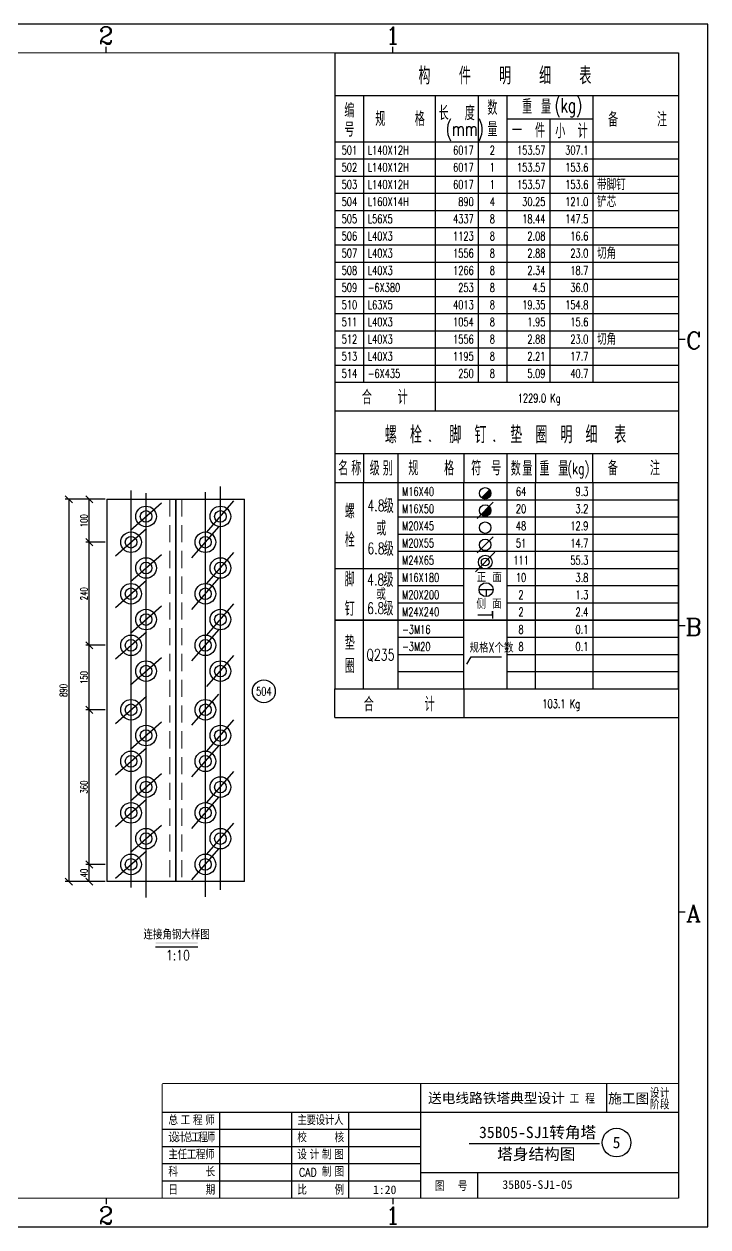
# Model space of a CAD drawing. Header units: millimetres. Extents: x 0 to 11880, y 0 to 8400.
# Drawn here: x 7107 to 11880, y 0 to 8400 of the extents above; entities that cross this region are included whole.
import ezdxf
from ezdxf.enums import TextEntityAlignment as Align

# ---------------------------------------------------------------- set-up
doc = ezdxf.new("R2010")
doc.units = ezdxf.units.MM
doc.header["$LTSCALE"] = 240
doc.header["$PDMODE"] = 3
for name, pattern in [('AOUTLINE', [6, 1, 1, 1, 1, 1, 1]), ('BOUTLINE', [6, 1, 1, 1, 1, 1, 1]), ('END1A', [6, 1, 1, 1, 1, 1, 1]), ('END2A', [6, 1, 1, 1, 1, 1, 1]), ('THICKB', [0.75, 0.5, -0.25])]:
    doc.linetypes.add(name, pattern=pattern)
for name, color, linetype in [('CLLAYER', 7, 'Continuous'), ('FOLD', 7, 'Continuous'), ('MAIN', 7, 'Continuous')]:
    doc.layers.add(name, color=color, linetype=linetype)
doc.styles.add('COMPLEX', font='COMPLEX')
doc.styles.add('HZTXT', font='txt', dxfattribs={"width": 0.8, "bigfont": 'hztxt'})
doc.styles.add('SIMPLEX', font='simplex', dxfattribs={"width": 0.7, "bigfont": 'HZTXT'})
doc.styles.add('仿宋', font='SIMFANG.TTF')
doc.dimstyles.new('ISO-25', dxfattribs={"dimtxt": 2.5, "dimasz": 2.5, "dimexe": 1.25, "dimexo": 0.625, "dimtad": 1, "dimtxsty": 'Standard', "dimcen": 2.5, "dimadec": 0, "dimazin": 0, "dimtfac": 1, "dimtmove": 0, "dimatfit": 3, "dimfxl": 0, "dimarcsym": 0})

# ---------------------------------------------------------------- blocks, each defined once
blk = doc.blocks.new('CL_Head_01')
for p, q in [((-2400, 0), (-2400, -620)), ((-2400, 0), (0, 0)), ((0, 0), (0, -620)), ((0, -300), (-2400, -300)), ((-2200, -300), (-2200, -620)), ((-1700, -300), (-1700, -620)), ((-1400, -300), (-1400, -620)), ((-1200, -300), (-1200, -620)), ((-600, -300), (-600, -620)), ((-1200, -460), (-600, -460)), ((-900, -460), (-900, -620)), ((-2400, -620), (0, -620))]:
    blk.add_line(p, q)
at = {"style": 'HZTXT', "width": 0.7}
for s, height, p in [('构', 120, (-1816.3, -219.6)), ('件', 120, (-1533.5, -219.6)), ('明', 120, (-1253.5, -219.6)), ('细', 120, (-973.5, -219.6)), ('表', 120, (-693.5, -219.6)), ('数', 100, (-1334.9, -433.1)), ('重 量', 100, (-1093.1, -424.8)), ('(kg)', 100, (-866.1, -415.9)), ('编', 100, (-2333.1, -451.9)), ('规', 100, (-2116.7, -510.8)), ('格', 100, (-1841.7, -510.8)), ('长', 100, (-1674.8, -470)), ('度', 100, (-1492.6, -470)), ('备', 100, (-492.2, -515)), ('注', 100, (-151.1, -515)), ('号', 100, (-2332.6, -584.3)), ('(mm)', 100, (-1625, -579.3)), ('量', 100, (-1334.9, -583.1)), ('件', 100, (-1002.8, -590.7)), ('小', 100, (-861.6, -595.6)), ('计', 100, (-704.5, -595.6)), ('一', 100, (-1162.9, -590.7))]:
    blk.add_text(s, height=height, dxfattribs=at).set_placement(p)
blk = doc.blocks.new('CL_Item_01')
for p, q in [((-2400, 0), (0, 0)), ((-2400, 0), (-2400, -120)), ((-2200, 0), (-2200, -120)), ((-1700, 0), (-1700, -120)), ((-1400, 0), (-1400, -120)), ((-1200, 0), (-1200, -120)), ((-900, 0), (-900, -120)), ((-600, 0), (-600, -120)), ((0, 0), (0, -120)), ((-2400, -120), (0, -120))]:
    blk.add_line(p, q)
at = {"style": 'SIMPLEX', "width": 0.7}
for tag, p in [('CL_ITEM_NUMBER', (-2297.5, -88.8)), ('CL_ITEM_AMOUNT', (-1300, -88.8))]:
    blk.add_attdef(tag, text='', height=60, dxfattribs=at).set_placement(p, align=Align.CENTER)
at = {"width": 0.7}
for tag, p, height, style in [('CL_ITEM_TYPE', (-2170, -88.8), 60, 'SIMPLEX'), ('CL_ITEM_MARK', (-570, -98.4), 80, 'HZTXT')]:
    blk.add_attdef(tag, p, '', height=height, dxfattribs=dict(at, style=style))
at = {"style": 'SIMPLEX', "width": 0.7}
for tag, p in [('CL_ITEM_LENGTH', (-1430, -88.8)), ('CL_ITEM_WEIGHT', (-930, -88.8)), ('CL_ITEM_SUBTOTAL', (-630, -88.8))]:
    blk.add_attdef(tag, text='', height=60, dxfattribs=at).set_placement(p, align=Align.RIGHT)
blk = doc.blocks.new('CL_End_01')
for p, q in [((-2400, 0), (-2400, -200)), ((-2400, 0), (0, 0)), ((-2300, 0), (0, 0)), ((-1700, 0), (-1700, -200)), ((0, 0), (0, -200)), ((-2400, -200), (0, -200))]:
    blk.add_line(p, q)
at = {"style": 'HZTXT', "width": 0.7}
for s, p in [('合', (-2210.8, -154.7)), ('计', (-1960.8, -154.7))]:
    blk.add_text(s, height=100, dxfattribs=at).set_placement(p)
at = {"style": 'SIMPLEX', "width": 0.7}
blk.add_attdef('CL_VALUE', (-1123, -140.4), '', height=60, dxfattribs=at)
blk = doc.blocks.new('CL_Head_02')
for p, q in [((-2400, 0), (-2400, -500)), ((-2400, 0), (0, 0)), ((0, 0), (0, -500)), ((-1741.9, -201), (-1732.2, -212.5)), ((-1291.9, -201), (-1282.2, -212.5)), ((0, -300), (-2400, -300)), ((-2200, -300), (-2200, -500)), ((-1960, -300), (-1960, -500)), ((-1500, -300), (-1500, -500)), ((-1200, -300), (-1200, -500)), ((-1000, -300), (-1000, -500)), ((-600, -500), (-600, -300)), ((-2400, -500), (0, -500))]:
    blk.add_line(p, q)
at = {"style": 'HZTXT', "width": 0.7}
for s, height, p in [('螺', 120, (-2050.2, -226)), ('栓', 120, (-1875.2, -226)), ('脚', 120, (-1600.2, -226)), ('钉', 120, (-1425.2, -226)), ('垫', 120, (-1175.2, -226)), ('圈', 120, (-1000.2, -226)), ('明', 120, (-825.2, -226)), ('细', 120, (-650.2, -226)), ('表', 120, (-450.2, -226)), ('名', 100, (-2376.2, -450.5)), ('称', 100, (-2284.9, -450.5)), ('级', 100, (-2156.1, -450.5)), ('别', 100, (-2064.7, -450.5)), ('规', 100, (-1886.7, -449.5)), ('格', 100, (-1636.8, -449.5)), ('符', 100, (-1447.8, -449.5)), ('号', 100, (-1308.6, -449.5)), ('数', 100, (-1171.9, -452.5)), ('量', 100, (-1090.8, -452.5)), ('重 量', 100, (-972.3, -452.6)), ('(kg)', 80, (-776.5, -441.8)), ('备', 100, (-494, -449.5)), ('注', 100, (-200.4, -449.5))]:
    blk.add_text(s, height=height, dxfattribs=at).set_placement(p)
blk = doc.blocks.new('SM16X40')
at = {"color": 1}
blk.add_lwpolyline([(7.2, 7.2, 19.5, 19.5, -1.005029), (-7.3, -7.2, 9.76, 9.76, 1.005029)], format="xyseb", dxfattribs=at)
blk.add_circle((0, 0), 20, dxfattribs=at)
at = {"color": 5, "style": 'HZTXT', "width": 0.8}
for tag, p, flags in [('SCROWTYPE', (-15, 36.6), 3), ('REMARK1', (-15, 27.4), 1), ('REMARK2', (-15, 18.2), 1)]:
    blk.add_attdef(tag, p, '', height=8, dxfattribs=dict(at, flags=flags))
blk = doc.blocks.new('CL_Item_02')
for p, q in [((-2400, 0), (-2400, -120)), ((-2200, -120), (-2200, 0)), ((-1960, 0), (-1960, -120)), ((-1960, 0), (0, 0)), ((-1500, -120), (-1500, 0)), ((-1500, 0), (-1200, 0)), ((-1200, 0), (-1200, -120)), ((-1000, -120), (-1000, 0)), ((-1000, 0), (-600, 0)), ((-600, 0), (-600, -120)), ((0, -120), (0, 0)), ((-1960, -120), (0, -120))]:
    blk.add_line(p, q)
at = {"width": 0.7}
for tag, p, height, style in [('CL_ITEM_TYPE', (-1930, -92.9), 60, 'SIMPLEX'), ('CL_ITEM_MARK', (-570, -102.9), 80, 'HZTXT')]:
    blk.add_attdef(tag, p, '', height=height, dxfattribs=dict(at, style=style))
at = {"style": 'SIMPLEX', "width": 0.7}
blk.add_attdef('CL_ITEM_AMOUNT', text='', height=60, dxfattribs=at).set_placement((-1100, -92.9), align=Align.CENTER)
blk.add_attdef('CL_ITEM_WEIGHT', text='', height=60, dxfattribs=at).set_placement((-630, -92.9), align=Align.RIGHT)
blk = doc.blocks.new('SM16X50')
at = {"color": 1}
blk.add_line((-28.2, -28.3), (28.2, 28.4), dxfattribs=at)
blk.add_lwpolyline([(7.2, 7.3, 19.5, 19.5, -1.005029), (-7.3, -7.2, 9.76, 9.76, 1.005029)], format="xyseb", dxfattribs=at)
blk.add_circle((0, 0), 20, dxfattribs=at)
at = {"color": 5, "style": 'HZTXT', "width": 0.8}
for tag, p, flags in [('SCROWTYPE', (-15.1, 36.6), 3), ('REMARK1', (-15.1, 27.5), 1), ('REMARK2', (-15.1, 18.3), 1)]:
    blk.add_attdef(tag, p, '', height=8, dxfattribs=dict(at, flags=flags))
blk = doc.blocks.new('SM20X45')
at = {"color": 1}
blk.add_circle((0, 0), 20, dxfattribs=at)
at = {"color": 5, "style": 'HZTXT', "width": 0.8}
for tag, p, flags in [('SCROWTYPE', (-15, 36.6), 3), ('REMARK1', (-15, 27.4), 1), ('REMARK2', (-15, 18.2), 1)]:
    blk.add_attdef(tag, p, '', height=8, dxfattribs=dict(at, flags=flags))
blk = doc.blocks.new('SM20X55')
at = {"color": 1}
blk.add_line((-28.2, -28.4), (28.2, 28.4), dxfattribs=at)
blk.add_circle((0, 0), 20, dxfattribs=at)
at = {"color": 5, "style": 'HZTXT', "width": 0.8}
for tag, p, flags in [('SCROWTYPE', (-15, 36.6), 3), ('REMARK1', (-15, 27.4), 1), ('REMARK2', (-15, 18.2), 1)]:
    blk.add_attdef(tag, p, '', height=8, dxfattribs=dict(at, flags=flags))
blk = doc.blocks.new('SM24X65')
at = {"color": 1}
blk.add_line((-33.9, -34), (33.9, 34), dxfattribs=at)
for radius in [24, 13.5]:
    blk.add_circle((0, 0), radius, dxfattribs=at)
at = {"color": 5, "style": 'HZTXT', "width": 0.8}
for tag, p, flags in [('SCROWTYPE', (-15, 36.6), 3), ('REMARK1', (-15, 27.4), 1), ('REMARK2', (-15, 18.2), 1)]:
    blk.add_attdef(tag, p, '', height=8, dxfattribs=dict(at, flags=flags))
blk = doc.blocks.new('CL_Item_03')
for p, q in [((-2400, 0), (-2400, -360)), ((-2400, 0), (0, 0)), ((-2200, -360), (-2200, 0)), ((-1960, 0), (-1960, -360)), ((-1500, -360), (-1500, 0)), ((-1200, 0), (-1200, -360)), ((-1000, -360), (-1000, 0)), ((-600, 0), (-600, -360)), ((0, -360), (0, 0)), ((-1960, -120), (-1500, -120)), ((-1392.7, -148), (-1295.5, -148)), ((-1344.1, -148), (-1344.1, -196.6)), ((-1200, -120), (0, -120)), ((-1960, -240), (-1500, -240)), ((-1200, -240), (0, -240)), ((-1400.5, -322.9), (-1299.3, -322.9)), ((-1299.3, -297.4), (-1299.3, -348.4)), ((-1299.3, -322.9), (-1299.3, -297.4)), ((-2400, -360), (0, -360))]:
    blk.add_line(p, q)
blk.add_circle((-1344.1, -148), 48.6)
at = {"style": 'HZTXT', "width": 0.7}
for s, height, p in [('脚', 100, (-2330.8, -125.9)), ('4.8', 80, (-2174, -118.5)), ('级', 100, (-2060, -129.5)), ('正 面', 70, (-1409, -95.7)), ('或', 80, (-2110.8, -219.1)), ('钉', 100, (-2330.8, -331.6)), ('6.8', 80, (-2174, -318)), ('级', 100, (-2060, -329)), ('侧 面', 70, (-1411, -281.5))]:
    blk.add_text(s, height=height, dxfattribs=at).set_placement(p)
at = {"width": 0.7}
for tag, p, height, style in [('CL_JD_ITEM_01_TYPE', (-1930, -93.7), 60, 'SIMPLEX'), ('CL_JD_ITEM_01_MARK', (-570, -103.7), 80, 'HZTXT'), ('CL_JD_ITEM_02_TYPE', (-1930, -213.7), 60, 'SIMPLEX'), ('CL_JD_ITEM_02_MARK', (-570, -223.7), 80, 'HZTXT'), ('CL_JD_ITEM_03_TYPE', (-1930, -333.7), 60, 'SIMPLEX'), ('CL_JD_ITEM_03_MARK', (-570, -343.7), 80, 'HZTXT')]:
    blk.add_attdef(tag, p, '', height=height, dxfattribs=dict(at, style=style))
at = {"style": 'SIMPLEX', "width": 0.7}
for tag, p in [('CL_JD_ITEM_01_AMOUNT', (-1100, -93.7)), ('CL_JD_ITEM_02_AMOUNT', (-1100, -213.7)), ('CL_JD_ITEM_03_AMOUNT', (-1100, -333.7))]:
    blk.add_attdef(tag, text='', height=60, dxfattribs=at).set_placement(p, align=Align.CENTER)
for tag, p in [('CL_JD_ITEM_01_WEIGHT', (-630, -93.7)), ('CL_JD_ITEM_02_WEIGHT', (-630, -213.7)), ('CL_JD_ITEM_03_WEIGHT', (-630, -333.7))]:
    blk.add_attdef(tag, text='', height=60, dxfattribs=at).set_placement(p, align=Align.RIGHT)
blk = doc.blocks.new('CL_Item_04')
for p, q in [((-2400, 0), (-2400, -120)), ((-2200, -120), (-2200, 0)), ((-1960, 0), (-1960, -120)), ((-1960, 0), (-1500, 0)), ((-1500, -120), (-1500, 0)), ((-1200, 0), (-1200, -120)), ((-1200, 0), (0, 0)), ((-1000, -120), (-1000, 0)), ((-600, 0), (-600, -120)), ((0, -120), (0, 0)), ((-1960, -120), (-1500, -120)), ((-1200, -120), (0, -120))]:
    blk.add_line(p, q)
at = {"width": 0.7}
for tag, p, height, style in [('CL_ITEM_TYPE', (-1930, -95.8), 60, 'SIMPLEX'), ('CL_ITEM_MARK', (-570, -105.8), 80, 'HZTXT')]:
    blk.add_attdef(tag, p, '', height=height, dxfattribs=dict(at, style=style))
at = {"style": 'SIMPLEX', "width": 0.7}
blk.add_attdef('CL_ITEM_AMOUNT', text='', height=60, dxfattribs=at).set_placement((-1100, -95.8), align=Align.CENTER)
blk.add_attdef('CL_ITEM_WEIGHT', text='', height=60, dxfattribs=at).set_placement((-630, -95.8), align=Align.RIGHT)
blk = doc.blocks.new('CL_Flag_01')
for p, q in [((-128.7, -68.9), (-98.3, -16.3)), ((-98.3, -16.3), (113.8, -16.5))]:
    blk.add_line(p, q)
at = {"style": 'HZTXT', "width": 0.7}
blk.add_text('规格X个数', height=70, dxfattribs=at).set_placement((-109.3, 12.1))
blk = doc.blocks.new('CL_End_02')
for p, q in [((-2400, -200), (-2400, 0)), ((-2400, 0), (0, 0)), ((-1500, 0), (-1500, -200)), ((0, 0), (0, -200)), ((-2400, -200), (0, -200))]:
    blk.add_line(p, q)
at = {"style": 'HZTXT', "width": 0.7}
for s, p in [('合', (-2197.4, -158.4)), ('计', (-1773.2, -158.4))]:
    blk.add_text(s, height=100, dxfattribs=at).set_placement(p)
at = {"style": 'SIMPLEX', "width": 0.7}
blk.add_attdef('CL_VALUE', (-950.9, -134.5), '', height=60, dxfattribs=at)
blk = doc.blocks.new('LabelSect10')
at = {"color": 7, "linetype": 'Continuous', "lineweight": -3}
blk.add_circle((0, 0), 100, dxfattribs=at)
at = {"color": 1, "style": 'SIMPLEX', "width": 0.7}
blk.add_attdef('SECTNUMBER', text='', height=60, dxfattribs=at).set_placement((0, 0), align=Align.MIDDLE)
at = {"color": 1, "style": 'HZTXT', "width": 0.8, "flags": 1}
for tag, p in [('SECTREM1', (-1.6, -53.9)), ('SECTREM2', (2.7, -101.3))]:
    blk.add_attdef(tag, text='', height=30, dxfattribs=at).set_placement(p, align=Align.CENTER)
blk = doc.blocks.new('_Oblique')
at = {"color": 0, "linetype": 'ByBlock', "lineweight": -2}
blk.add_line((-0.5, -0.5), (0.5, 0.5), dxfattribs=at)
blk = doc.blocks.new('*D92')
at = {"color": 0, "lineweight": -2}
for p, q in [((7673.3, 2531.5), (7537.8, 2531.5)), ((7562.8, 2411.5), (7562.8, 2531.5)), ((7673.3, 2411.5), (7537.8, 2411.5))]:
    blk.add_line(p, q, dxfattribs=at)
at = {"layer": 'Defpoints', "color": 0}
for p in [(7562.8, 2531.5), (7685.8, 2531.5), (7685.8, 2411.5)]:
    blk.add_point(p, dxfattribs=at)
at = {"color": 0, "lineweight": -2, "xscale": 50, "yscale": 50, "zscale": 50}
for p, rotation in [((7562.8, 2531.5), 90), ((7562.8, 2411.5), 270)]:
    blk.add_blockref('_Oblique', p, dxfattribs=dict(at, rotation=rotation))
at = {"color": 0, "insert": (7525.3, 2471.5), "char_height": 50, "attachment_point": 5, "rotation": 90, "style": 'SIMPLEX'}
blk.add_mtext('40', dxfattribs=at)
blk = doc.blocks.new('*D93')
at = {"color": 0, "lineweight": -2}
for p, q in [((7673.3, 3611.5), (7537.8, 3611.5)), ((7562.8, 2531.5), (7562.8, 3611.5)), ((7673.3, 2531.5), (7537.8, 2531.5))]:
    blk.add_line(p, q, dxfattribs=at)
at = {"layer": 'Defpoints', "color": 0}
for p in [(7562.8, 3611.5), (7685.8, 3611.5), (7685.8, 2531.5)]:
    blk.add_point(p, dxfattribs=at)
at = {"color": 0, "lineweight": -2, "xscale": 50, "yscale": 50, "zscale": 50}
for p, rotation in [((7562.8, 3611.5), 90), ((7562.8, 2531.5), 270)]:
    blk.add_blockref('_Oblique', p, dxfattribs=dict(at, rotation=rotation))
at = {"color": 0, "insert": (7525.3, 3071.5), "char_height": 50, "attachment_point": 5, "rotation": 90, "style": 'SIMPLEX'}
blk.add_mtext('360', dxfattribs=at)
blk = doc.blocks.new('*D94')
at = {"color": 0, "lineweight": -2}
for p, q in [((7673.3, 4061.5), (7537.8, 4061.5)), ((7562.8, 3611.5), (7562.8, 4061.5)), ((7673.3, 3611.5), (7537.8, 3611.5))]:
    blk.add_line(p, q, dxfattribs=at)
at = {"layer": 'Defpoints', "color": 0}
for p in [(7562.8, 4061.5), (7685.8, 4061.5), (7685.8, 3611.5)]:
    blk.add_point(p, dxfattribs=at)
at = {"color": 0, "lineweight": -2, "xscale": 50, "yscale": 50, "zscale": 50}
for p, rotation in [((7562.8, 4061.5), 90), ((7562.8, 3611.5), 270)]:
    blk.add_blockref('_Oblique', p, dxfattribs=dict(at, rotation=rotation))
at = {"color": 0, "insert": (7525.3, 3836.5), "char_height": 50, "attachment_point": 5, "rotation": 90, "style": 'SIMPLEX'}
blk.add_mtext('150', dxfattribs=at)
blk = doc.blocks.new('*D95')
at = {"color": 0, "lineweight": -2}
for p, q in [((7673.3, 4781.5), (7537.8, 4781.5)), ((7562.8, 4061.5), (7562.8, 4781.5)), ((7673.3, 4061.5), (7537.8, 4061.5))]:
    blk.add_line(p, q, dxfattribs=at)
at = {"layer": 'Defpoints', "color": 0}
for p in [(7562.8, 4781.5), (7685.8, 4781.5), (7685.8, 4061.5)]:
    blk.add_point(p, dxfattribs=at)
at = {"color": 0, "lineweight": -2, "xscale": 50, "yscale": 50, "zscale": 50}
for p, rotation in [((7562.8, 4781.5), 90), ((7562.8, 4061.5), 270)]:
    blk.add_blockref('_Oblique', p, dxfattribs=dict(at, rotation=rotation))
at = {"color": 0, "insert": (7525.3, 4421.5), "char_height": 50, "attachment_point": 5, "rotation": 90, "style": 'SIMPLEX'}
blk.add_mtext('240', dxfattribs=at)
blk = doc.blocks.new('*D96')
at = {"color": 0, "lineweight": -2}
for p, q in [((7673.3, 5081.5), (7537.8, 5081.5)), ((7562.8, 4781.5), (7562.8, 5081.5)), ((7673.3, 4781.5), (7537.8, 4781.5))]:
    blk.add_line(p, q, dxfattribs=at)
at = {"layer": 'Defpoints', "color": 0}
for p in [(7562.8, 5081.5), (7685.8, 5081.5), (7685.8, 4781.5)]:
    blk.add_point(p, dxfattribs=at)
at = {"color": 0, "lineweight": -2, "xscale": 50, "yscale": 50, "zscale": 50}
for p, rotation in [((7562.8, 5081.5), 90), ((7562.8, 4781.5), 270)]:
    blk.add_blockref('_Oblique', p, dxfattribs=dict(at, rotation=rotation))
at = {"color": 0, "insert": (7525.3, 4931.5), "char_height": 50, "attachment_point": 5, "rotation": 90, "style": 'SIMPLEX'}
blk.add_mtext('100', dxfattribs=at)
blk = doc.blocks.new('*D97')
at = {"color": 0, "lineweight": -2}
for p, q in [((7593, 5081.5), (7395, 5081.5)), ((7420, 5081.5), (7420, 2411.5)), ((7593, 2411.5), (7395, 2411.5))]:
    blk.add_line(p, q, dxfattribs=at)
at = {"layer": 'Defpoints', "color": 0}
for p in [(7605.5, 5081.5), (7420, 2411.5), (7605.5, 2411.5)]:
    blk.add_point(p, dxfattribs=at)
at = {"color": 0, "lineweight": -2, "xscale": 50, "yscale": 50, "zscale": 50}
for p, rotation in [((7420, 5081.5), 90), ((7420, 2411.5), 270)]:
    blk.add_blockref('_Oblique', p, dxfattribs=dict(at, rotation=rotation))
at = {"color": 0, "insert": (7382.5, 3746.5), "char_height": 50, "attachment_point": 5, "rotation": 90, "style": 'SIMPLEX'}
blk.add_mtext('890', dxfattribs=at)
blk = doc.blocks.new('BomShow8')
at = {"color": 4, "linetype": 'Continuous', "lineweight": -3}
blk.add_circle((0, 0), 80, dxfattribs=at)
at = {"color": 6, "style": 'SIMPLEX', "width": 0.7}
blk.add_attdef('ITEMNUMBER0', text='', height=60, dxfattribs=at).set_placement((0, 0), align=Align.MIDDLE)
at = {"color": 1, "style": 'HZTXT', "width": 0.8, "flags": 1}
for tag, p in [('ITEMREMARK', (7, -66.8)), ('ITEMREM1', (9.2, -110)), ('ITEMREM2', (13.5, -157.4))]:
    blk.add_attdef(tag, text='', height=30, dxfattribs=at).set_placement(p, align=Align.CENTER)
blk = doc.blocks.new('Sect03')
blk.add_line((-147.2, -31.1), (147.2, -31.1))
blk.add_trace([(-147.2, 0), (-147.2, -10), (147.2, 0), (147.2, -10)])
at = {"style": 'SIMPLEX', "width": 0.7}
blk.add_attdef('VALUE', text='', height=70, dxfattribs=at).set_placement((0, 20.7), align=Align.CENTER)

msp = doc.modelspace()

# ---------------------------------------------------------------- linework, layer by layer
at = {"color": 7}
for p, q in [((11880, 8400), (0, 8400)), ((11880, 0), (11880, 8400)), ((7680, 8200), (7680, 8240)), ((9680, 8200), (9680, 8240)), ((11680, 6200), (11720, 6200)), ((7853.79, 2371.25), (7853.79, 5142.8)), ((7958.79, 2300.39), (7958.79, 5124.09)), ((8372.79, 2305.16), (8372.79, 5131.11)), ((8477.79, 2354.25), (8477.79, 5170.88)), ((11675.68, 4238.31), (9275.68, 4238.31)), ((11680, 4200), (11720, 4200)), ((11680, 2200), (11720, 2200)), ((9874.26, 1001.31), (9874.26, 201.31)), ((11174.26, 801.31), (11174.26, 1001.31)), ((8074.26, 801.31), (11674.26, 801.31)), ((8474.26, 201.31), (8474.26, 801.31)), ((8974.26, 801.31), (8974.26, 201.31)), ((9374.26, 201.31), (9374.26, 801.31)), ((9874.26, 681.31), (8074.26, 681.31)), ((8074.26, 561.31), (9874.26, 561.31)), ((10212.67, 583.07), (11124.45, 583.07)), ((9874.26, 441.31), (8074.26, 441.31)), ((9874.26, 381.31), (11674.26, 381.31)), ((10274.26, 201.31), (10274.26, 381.31)), ((8074.26, 321.31), (9874.26, 321.31)), ((7680, 200), (7680, 160)), ((9680, 200), (9680, 160)), ((0, 0), (11880, 0))]:
    msp.add_line(p, q, dxfattribs=at)
at = {"color": 7, "linetype": 'Continuous', "const_width": 7.2}
for points in [[(11675.68, 8198.31), (502.08, 8198.31)], [(11675.68, 200.57), (11675.68, 8198.31)], [(502.08, 202), (11675.68, 200.57)]]:
    msp.add_lwpolyline(points, dxfattribs=at)
at = {"color": 7, "const_width": 7.2}
for points in [[(8071.24, 1001.7), (11675.68, 1001.7)], [(8071.39, 999.07), (8071.39, 200.57)], [(11675.68, 1001.7), (11675.68, 200.57)], [(8071.39, 200.57), (11675.68, 200.57)]]:
    msp.add_lwpolyline(points, dxfattribs=at)
at = {"layer": 'FOLD', "color": 7, "linetype": 'END1A', "lineweight": 30}
for p, q in [((7685.79, 5081.52), (8165.79, 5081.52)), ((8645.79, 2411.52), (8165.79, 2411.52))]:
    msp.add_line(p, q, dxfattribs=at)
at = {"layer": 'FOLD', "color": 7, "linetype": 'BOUTLINE', "lineweight": 30}
for p, q in [((7685.79, 5081.52), (7685.79, 2411.52)), ((8645.79, 2411.52), (8645.79, 5081.52))]:
    msp.add_line(p, q, dxfattribs=at)
at = {"layer": 'FOLD', "color": 7, "linetype": 'AOUTLINE', "lineweight": 30}
for p, q in [((8165.79, 5081.52), (8165.79, 2411.52)), ((8165.79, 2411.52), (8165.79, 5081.52))]:
    msp.add_line(p, q, dxfattribs=at)
at = {"layer": 'FOLD', "color": 7, "linetype": 'END2A', "lineweight": 30}
for p, q in [((8165.79, 5081.52), (8645.79, 5081.52)), ((8165.79, 2411.52), (7685.79, 2411.52))]:
    msp.add_line(p, q, dxfattribs=at)
at = {"layer": 'MAIN', "color": 7, "linetype": 'THICKB', "lineweight": 0}
for p, q in [((8123.79, 5081.52), (8123.79, 2411.52)), ((8207.79, 5081.52), (8207.79, 2411.52))]:
    msp.add_line(p, q, dxfattribs=at)

# ---------------------------------------------------------------- block references
at = {"color": 7, "xscale": 3, "yscale": 3, "zscale": 3}
for p, rotation in [((7958.79, 4961.52), 356.1282), ((8477.79, 4961.52), 3.871800000000001), ((7853.79, 4781.52), 356.1282), ((8372.79, 4781.52), 3.871800000000001), ((7958.79, 4601.52), 356.1282), ((8477.79, 4601.52), 3.871800000000001), ((7853.79, 4421.52), 356.1282), ((8372.79, 4421.52), 3.871800000000001), ((7958.79, 4241.52), 356.1282), ((8477.79, 4241.52), 3.871800000000001), ((7853.79, 4061.52), 356.1282), ((8372.79, 4061.52), 3.871800000000001), ((7958.79, 3881.52), 356.1282), ((8477.79, 3881.52), 3.871800000000001), ((7853.79, 3611.52), 356.1282), ((8372.79, 3611.52), 3.871800000000001), ((7958.79, 3431.52), 356.1282), ((8477.79, 3431.52), 3.871800000000001), ((7853.79, 3251.52), 356.1282), ((8372.79, 3251.52), 3.871800000000001), ((7958.79, 3071.52), 356.1282), ((8477.79, 3071.52), 3.871800000000001), ((7853.79, 2891.52), 356.1282), ((8372.79, 2891.52), 3.871800000000001), ((7958.79, 2711.52), 356.1282), ((8477.79, 2711.52), 3.871800000000001), ((7853.79, 2531.52), 356.1282), ((8372.79, 2531.52), 3.871800000000001)]:
    msp.add_blockref('SM24X65', p, dxfattribs=dict(at, rotation=rotation))
at = {"color": 7}
for name, p, values in [('BomShow8', (8780.75, 3740.26), {'ITEMNUMBER0': '504'}), ('Sect03', (8172.34, 1987.39), {'VALUE': '连接角钢大样图'})]:
    msp.add_blockref(name, p, dxfattribs=at).add_auto_attribs(values)
ref = msp.add_blockref('LabelSect10', (11242.27, 588.87), dxfattribs=at)
ref.add_attrib('SECTNUMBER', '5', dxfattribs={"color": 1, "height": 80, "style": '仿宋'}).set_placement((11242.27, 588.87), align=Align.MIDDLE)
at = {"layer": 'CLLAYER', "color": 7}
for name, p in [('CL_Head_01', (11675.68, 8198.31)), ('CL_Head_02', (11675.68, 5698.31)), ('CL_Flag_01', (10325.68, 3998.31)), ('CL_Item_04', (11675.68, 3998.31)), ('CL_Item_04', (11675.68, 3878.31))]:
    msp.add_blockref(name, p, dxfattribs=at)
for name, p, values in [('CL_Item_01', (11675.68, 7578.31), {'CL_ITEM_NUMBER': '501', 'CL_ITEM_TYPE': 'L140X12H', 'CL_ITEM_LENGTH': '6017', 'CL_ITEM_AMOUNT': '2', 'CL_ITEM_WEIGHT': '153.57', 'CL_ITEM_SUBTOTAL': '307.1'}), ('CL_Item_01', (11675.68, 7458.31), {'CL_ITEM_NUMBER': '502', 'CL_ITEM_TYPE': 'L140X12H', 'CL_ITEM_LENGTH': '6017', 'CL_ITEM_AMOUNT': '1', 'CL_ITEM_WEIGHT': '153.57', 'CL_ITEM_SUBTOTAL': '153.6'}), ('CL_Item_01', (11675.68, 7338.31), {'CL_ITEM_NUMBER': '503', 'CL_ITEM_TYPE': 'L140X12H', 'CL_ITEM_LENGTH': '6017', 'CL_ITEM_AMOUNT': '1', 'CL_ITEM_WEIGHT': '153.57', 'CL_ITEM_SUBTOTAL': '153.6', 'CL_ITEM_MARK': '带脚钉'}), ('CL_Item_01', (11675.68, 7218.31), {'CL_ITEM_NUMBER': '504', 'CL_ITEM_TYPE': 'L160X14H', 'CL_ITEM_LENGTH': '890', 'CL_ITEM_AMOUNT': '4', 'CL_ITEM_WEIGHT': '30.25', 'CL_ITEM_SUBTOTAL': '121.0', 'CL_ITEM_MARK': '铲芯'}), ('CL_Item_01', (11675.68, 7098.31), {'CL_ITEM_NUMBER': '505', 'CL_ITEM_TYPE': 'L56X5', 'CL_ITEM_LENGTH': '4337', 'CL_ITEM_AMOUNT': '8', 'CL_ITEM_WEIGHT': '18.44', 'CL_ITEM_SUBTOTAL': '147.5'}), ('CL_Item_01', (11675.68, 6978.31), {'CL_ITEM_NUMBER': '506', 'CL_ITEM_TYPE': 'L40X3', 'CL_ITEM_LENGTH': '1123', 'CL_ITEM_AMOUNT': '8', 'CL_ITEM_WEIGHT': '2.08', 'CL_ITEM_SUBTOTAL': '16.6'}), ('CL_Item_01', (11675.68, 6858.31), {'CL_ITEM_NUMBER': '507', 'CL_ITEM_TYPE': 'L40X3', 'CL_ITEM_LENGTH': '1556', 'CL_ITEM_AMOUNT': '8', 'CL_ITEM_WEIGHT': '2.88', 'CL_ITEM_SUBTOTAL': '23.0', 'CL_ITEM_MARK': '切角'}), ('CL_Item_01', (11675.68, 6738.31), {'CL_ITEM_NUMBER': '508', 'CL_ITEM_TYPE': 'L40X3', 'CL_ITEM_LENGTH': '1266', 'CL_ITEM_AMOUNT': '8', 'CL_ITEM_WEIGHT': '2.34', 'CL_ITEM_SUBTOTAL': '18.7'}), ('CL_Item_01', (11675.68, 6618.31), {'CL_ITEM_NUMBER': '509', 'CL_ITEM_TYPE': '-6X380', 'CL_ITEM_LENGTH': '253', 'CL_ITEM_AMOUNT': '8', 'CL_ITEM_WEIGHT': '4.5', 'CL_ITEM_SUBTOTAL': '36.0'}), ('CL_Item_01', (11675.68, 6498.31), {'CL_ITEM_NUMBER': '510', 'CL_ITEM_TYPE': 'L63X5', 'CL_ITEM_LENGTH': '4013', 'CL_ITEM_AMOUNT': '8', 'CL_ITEM_WEIGHT': '19.35', 'CL_ITEM_SUBTOTAL': '154.8'}), ('CL_Item_01', (11675.68, 6378.31), {'CL_ITEM_NUMBER': '511', 'CL_ITEM_TYPE': 'L40X3', 'CL_ITEM_LENGTH': '1054', 'CL_ITEM_AMOUNT': '8', 'CL_ITEM_WEIGHT': '1.95', 'CL_ITEM_SUBTOTAL': '15.6'}), ('CL_Item_01', (11675.68, 6258.31), {'CL_ITEM_NUMBER': '512', 'CL_ITEM_TYPE': 'L40X3', 'CL_ITEM_LENGTH': '1556', 'CL_ITEM_AMOUNT': '8', 'CL_ITEM_WEIGHT': '2.88', 'CL_ITEM_SUBTOTAL': '23.0', 'CL_ITEM_MARK': '切角'}), ('CL_Item_01', (11675.68, 6138.31), {'CL_ITEM_NUMBER': '513', 'CL_ITEM_TYPE': 'L40X3', 'CL_ITEM_LENGTH': '1195', 'CL_ITEM_AMOUNT': '8', 'CL_ITEM_WEIGHT': '2.21', 'CL_ITEM_SUBTOTAL': '17.7'}), ('CL_Item_01', (11675.68, 6018.31), {'CL_ITEM_NUMBER': '514', 'CL_ITEM_TYPE': '-6X435', 'CL_ITEM_LENGTH': '250', 'CL_ITEM_AMOUNT': '8', 'CL_ITEM_WEIGHT': '5.09', 'CL_ITEM_SUBTOTAL': '40.7'}), ('CL_End_01', (11675.68, 5898.31), {'CL_VALUE': '1229.0 Kg'}), ('CL_Item_02', (11675.68, 5198.31), {'CL_ITEM_TYPE': 'M16X40', 'CL_ITEM_AMOUNT': '64', 'CL_ITEM_WEIGHT': '9.3'}), ('CL_Item_02', (11675.68, 5078.31), {'CL_ITEM_TYPE': 'M16X50', 'CL_ITEM_AMOUNT': '20', 'CL_ITEM_WEIGHT': '3.2'}), ('CL_Item_02', (11675.68, 4958.31), {'CL_ITEM_TYPE': 'M20X45', 'CL_ITEM_AMOUNT': '48', 'CL_ITEM_WEIGHT': '12.9'}), ('CL_Item_02', (11675.68, 4838.31), {'CL_ITEM_TYPE': 'M20X55', 'CL_ITEM_AMOUNT': '51', 'CL_ITEM_WEIGHT': '14.7'}), ('CL_Item_02', (11675.68, 4718.31), {'CL_ITEM_TYPE': 'M24X65', 'CL_ITEM_AMOUNT': '111', 'CL_ITEM_WEIGHT': '55.3'}), ('CL_Item_03', (11675.68, 4598.31), {'CL_JD_ITEM_01_TYPE': 'M16X180', 'CL_JD_ITEM_02_TYPE': 'M20X200', 'CL_JD_ITEM_03_TYPE': 'M24X240', 'CL_JD_ITEM_01_AMOUNT': '10', 'CL_JD_ITEM_03_AMOUNT': '2', 'CL_JD_ITEM_02_AMOUNT': '2', 'CL_JD_ITEM_01_WEIGHT': '3.8', 'CL_JD_ITEM_03_WEIGHT': '2.4', 'CL_JD_ITEM_02_WEIGHT': '1.3'}), ('CL_Item_04', (11675.68, 4238.31), {'CL_ITEM_TYPE': '-3M16', 'CL_ITEM_AMOUNT': '8', 'CL_ITEM_WEIGHT': '0.1'}), ('CL_Item_04', (11675.68, 4118.31), {'CL_ITEM_TYPE': '-3M20', 'CL_ITEM_AMOUNT': '8', 'CL_ITEM_WEIGHT': '0.1'}), ('CL_End_02', (11675.68, 3758.31), {'CL_VALUE': '103.1 Kg'})]:
    msp.add_blockref(name, p, dxfattribs=at).add_auto_attribs(values)
at = {"layer": 'CLLAYER', "color": 7, "xscale": 2, "yscale": 2, "zscale": 2}
for name, p in [('SM16X40', (10325.68, 5123.31)), ('SM16X50', (10325.68, 5003.31)), ('SM20X45', (10325.68, 4883.31)), ('SM20X55', (10325.68, 4763.31)), ('SM24X65', (10325.68, 4643.31))]:
    msp.add_blockref(name, p, dxfattribs=at)

# ---------------------------------------------------------------- texts
at = {"color": 7, "style": 'COMPLEX'}
for s, p in [('2', (7680, 8260)), ('1', (9680, 8260)), ('C', (11780, 6130)), ('B', (11780, 4130)), ('A', (11780, 2130)), ('2', (7680, 20)), ('1', (9680, 20))]:
    msp.add_text(s, height=120, dxfattribs=at).set_placement(p, align=Align.CENTER)
at = {"color": 7, "linetype": 'Continuous', "style": '仿宋'}
for s, p in [('送电线路铁塔典型设计', (9926.65, 865.22)), ('施工图', (11183.8, 862.59))]:
    msp.add_text(s, height=70, dxfattribs=at).set_placement(p)
at = {"color": 7, "style": 'HZTXT', "width": 0.8}
for s, height, p in [('工', 70, (10914.26, 861.31)), ('程', 70, (11024.26, 861.31)), ('设', 70, (11474.26, 901.31)), ('计', 70, (11544.26, 901.31)), ('阶', 70, (11474.26, 821.31)), ('段', 70, (11544.26, 821.31)), ('总', 70, (8114.26, 711.31)), ('工', 70, (8200.26, 711.31)), ('程', 70, (8286.26, 711.31)), ('师', 70, (8372.26, 711.31)), ('主', 70, (9014.26, 711.31)), ('要', 70, (9078.26, 711.31)), ('设', 70, (9142.26, 711.31)), ('计', 70, (9206.26, 711.31)), ('人', 70, (9270.26, 711.31)), ('设', 70, (8114.26, 591.31)), ('计', 70, (8166.26, 591.31)), ('总', 70, (8218.26, 591.31)), ('工', 70, (8270.26, 591.31)), ('程', 70, (8322.26, 591.31)), ('师', 70, (8374.26, 591.31)), ('校', 70, (9014.26, 591.31)), ('核', 70, (9274.26, 591.31)), ('主', 70, (8114.26, 471.31)), ('任', 70, (8178.26, 471.31)), ('工', 70, (8242.26, 471.31)), ('程', 70, (8306.26, 471.31)), ('师', 70, (8370.26, 471.31)), ('设', 70, (9014.26, 471.31)), ('计', 70, (9100.26, 471.31)), ('制', 70, (9186.26, 471.31)), ('图', 70, (9272.26, 471.31)), ('科', 70, (8114.26, 351.31)), ('长', 70, (8374.26, 351.31)), ('制', 70, (9186.26, 351.37)), ('图', 70, (9274.26, 351.31)), ('CAD', 60, (9026.26, 351.31)), ('日', 70, (8114.26, 224.98)), ('期', 70, (8374.26, 224.98)), ('比', 70, (9014.26, 224.98)), ('例', 70, (9274.26, 224.98)), ('图', 70, (9974.26, 251.31)), ('号', 70, (10134.26, 251.31))]:
    msp.add_text(s, height=height, dxfattribs=at).set_placement(p)
at = {"color": 7, "lineweight": -3, "style": '仿宋'}
msp.add_text('塔身结构图', height=80, dxfattribs=at).set_placement((10409.41, 508.67), align=Align.MIDDLE_LEFT)
at = {"color": 7, "style": '仿宋'}
msp.add_text('1:20', height=60, dxfattribs=at).set_placement((9624.15, 259.22), align=Align.MIDDLE)
msp.add_text('35B05-SJ1-05', height=60, dxfattribs=at).set_placement((10445.48, 295.96), align=Align.MIDDLE_LEFT)
at = {"color": 7, "style": 'SIMPLEX', "width": 0.8}
msp.add_attdef('1:10', text='', height=70, dxfattribs=at).set_placement((8181.18, 1862.19), align=Align.CENTER)
at = {"color": 7, "lineweight": -3, "style": '仿宋'}
msp.add_attdef('35B05-SJ1转角塔', text='', height=80, dxfattribs=at).set_placement((10282.76, 660.73), align=Align.MIDDLE_LEFT)
at = {"layer": 'CLLAYER', "color": 7, "lineweight": -3, "style": 'HZTXT', "width": 0.7}
for s, height, p in [('螺', 100, (9345.68, 4948.31)), ('4.8', 80, (9503.47, 4998.31)), ('级', 100, (9617.58, 4985.41)), ('或', 100, (9565.68, 4828.31)), ('栓', 100, (9345.68, 4748.31)), ('级', 100, (9617.58, 4685.41)), ('6.8', 80, (9503.47, 4698.31)), ('垫', 100, (9345.68, 4028.31)), ('Q235', 80, (9496.25, 3955.42)), ('圈', 100, (9345.68, 3868.31))]:
    msp.add_text(s, height=height, dxfattribs=at).set_placement(p)

# ---------------------------------------------------------------- dimensions: what is measured, and where the dimension line sits
at = {"color": 7}
for base, p1, p2, text, picture, middle in [((7419.99, 2411.52), (7605.54, 5081.52), (7605.54, 2411.52), '890', '*D97', (7382.49, 3746.52)), ((7562.79, 5081.52), (7685.79, 4781.52), (7685.79, 5081.52), '100', '*D96', (7525.29, 4931.52)), ((7562.79, 4781.52), (7685.79, 4061.52), (7685.79, 4781.52), '240', '*D95', (7525.29, 4421.52)), ((7562.79, 4061.52), (7685.79, 3611.52), (7685.79, 4061.52), '150', '*D94', (7525.29, 3836.52)), ((7562.79, 3611.52), (7685.79, 2531.52), (7685.79, 3611.52), '360', '*D93', (7525.29, 3071.52)), ((7562.79, 2531.52), (7685.79, 2411.52), (7685.79, 2531.52), '40', '*D92', (7525.29, 2471.52))]:
    dim = msp.add_linear_dim(base=base, p1=p1, p2=p2, angle=90, text=text, dimstyle='ISO-25', override={"dimscale": 20, "dimdec": 1, "dimrnd": 1, "dimtxsty": 'SIMPLEX', "dimblk": 'Oblique', "dimtdec": 1, "dimtix": 1, "dimtmove": 2}, dxfattribs=at)
    dim.commit()
    dim.dimension.update_dxf_attribs({"geometry": picture, "text_midpoint": middle})

doc.saveas('drawing.dxf')
